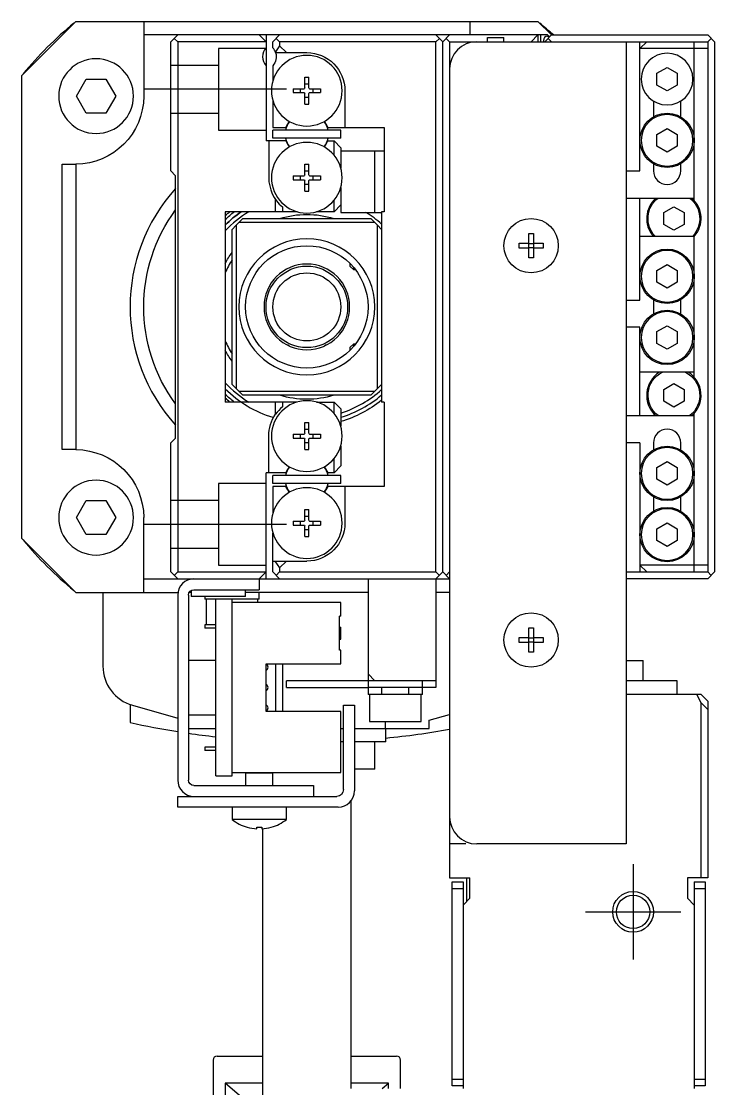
# Model space of a CAD drawing. Extents: x 0 to 887, y -8 to 456.
# Drawn here: x 0 to 51, y 288.9 to 367.4 of the extents above; entities that cross this region are included whole.
import ezdxf

# ---------------------------------------------------------------- set-up
doc = ezdxf.new("R2010")
doc.units = 0
doc.header["$LTSCALE"] = 0.5
doc.linetypes.add('CENTER', pattern=[50.8, 31.75, -6.35, 6.35, -6.35])
doc.linetypes.add('DASHED', pattern=[19.05, 12.7, -6.35])
for name, color, linetype in [('MSM_CENTER', 1, 'CENTER'), ('MSM_CONTINUOUS', 7, 'CONTINUOUS'), ('MSM_DASHED', 4, 'DASHED'), ('MSM_NARROW', 5, 'CONTINUOUS')]:
    doc.layers.add(name, color=color, linetype=linetype)

msp = doc.modelspace()

# ---------------------------------------------------------------- linework, layer by layer
at = {"layer": 'MSM_CENTER'}
for p, q in [((19.5, 362.38), (9, 362.38)), ((19.5, 330.38), (9, 330.38)), ((45, 305.38), (45, 298.38)), ((41.5, 301.88), (48.5, 301.88))]:
    msp.add_line(p, q, dxfattribs=at)
at = {"layer": 'MSM_CONTINUOUS'}
for p, q in [((4, 367.38), (0, 363.38)), ((4, 367.38), (38, 367.38)), ((9, 367.38), (9, 361.88)), ((33, 367.38), (33, 366.38)), ((39, 366.38), (38, 367.38)), ((38.7, 366.38), (9, 366.38)), ((11, 365.88), (11.5, 366.38)), ((11, 356.38), (11, 365.88)), ((11.25, 366.13), (11.5, 365.88)), ((11.5, 365.88), (11.5, 326.88)), ((18, 365.88), (11.5, 365.88)), ((18, 365.88), (17.5, 366.38)), ((18, 366.38), (18, 358.58)), ((18.5, 365.88), (19, 366.38)), ((18.5, 365.442), (18.5, 365.88)), ((18.75, 366.13), (19, 365.88)), ((19, 365.88), (19, 365.58)), ((30.5, 365.88), (19, 365.88)), ((31, 365.88), (30.5, 366.38)), ((30.5, 365.88), (30.75, 366.13)), ((30.5, 326.88), (30.5, 365.88)), ((31.5, 366.38), (31, 365.88)), ((31, 326.88), (31, 365.88)), ((31.25, 366.13), (31.5, 365.88)), ((31.5, 365.88), (50.5, 365.88)), ((31.5, 365.88), (31.5, 304.38)), ((34.3, 365.88), (34.3, 366.18)), ((34.3, 366.18), (35.5, 366.18)), ((35.5, 365.88), (35.5, 366.18)), ((37.5, 365.88), (38, 366.38)), ((38, 366.38), (38, 365.88)), ((38.2, 366.38), (38.2, 365.88)), ((38.4, 365.98), (38.4, 365.88)), ((39, 366.38), (38.5, 365.88)), ((38.7, 366.38), (38.8, 366.28)), ((38.7, 366.28), (38.9, 366.28)), ((38.75, 366.13), (39, 365.88)), ((39, 366.38), (50.5, 366.38)), ((44.5, 365.88), (44.5, 306.88)), ((45.5, 356.38), (45.5, 365.88)), ((45.5, 365.38), (46, 365.88)), ((49.5, 354.203), (49.5, 365.88)), ((51, 365.88), (50.5, 366.38)), ((50.5, 365.88), (50.75, 366.13)), ((50.5, 365.88), (50.5, 326.88)), ((51, 365.88), (51, 326.88)), ((19, 365.58), (18.685, 365.135)), ((18.704, 365.08), (21, 365.08)), ((19.5, 365.08), (19, 365.58)), ((50.5, 365.38), (45.5, 365.38)), ((18.5, 364.119), (18.5, 362.994)), ((46.75, 363.563), (47.5, 363.996)), ((46.75, 362.697), (46.75, 363.563)), ((47.5, 363.996), (48.25, 363.563)), ((48.25, 363.563), (48.25, 362.697)), ((0, 363.38), (0, 329.38)), ((4.057, 361.88), (4.778, 363.13)), ((4.778, 363.13), (6.222, 363.13)), ((6.222, 363.13), (6.943, 361.88)), ((20.855, 363.28), (21.145, 363.28)), ((20.855, 362.485), (20.855, 363.28)), ((21.145, 362.75), (20.855, 362.75)), ((21.145, 362.485), (21.145, 363.28)), ((47.5, 362.264), (46.75, 362.697)), ((48.25, 362.697), (47.5, 362.264)), ((20, 362.425), (20.795, 362.425)), ((20, 362.425), (20, 362.135)), ((20, 362.135), (20.795, 362.135)), ((20.53, 362.135), (20.53, 362.425)), ((20.855, 361.28), (20.855, 362.075)), ((21.145, 361.28), (21.145, 362.075)), ((21.205, 362.425), (22, 362.425)), ((21.205, 362.135), (22, 362.135)), ((21.47, 362.135), (21.47, 362.425)), ((22, 362.425), (22, 362.135)), ((23.8, 362.28), (23.8, 359.58)), ((4.778, 360.63), (4.057, 361.88)), ((6.943, 361.88), (6.222, 360.63)), ((18.5, 361.566), (18.5, 359.58)), ((20.855, 361.81), (21.145, 361.81)), ((20.855, 361.28), (21.145, 361.28)), ((46.5, 361.515), (46.5, 360.362)), ((48.5, 360.362), (48.5, 361.515)), ((6.222, 360.63), (4.778, 360.63)), ((18.5, 359.58), (19.449, 359.58)), ((19.449, 359.58), (19.599, 359.84)), ((22.401, 359.84), (22.551, 359.58)), ((22.551, 359.58), (26.7, 359.58)), ((26.7, 359.58), (26.7, 353.38)), ((18.5, 358.78), (18.5, 359.38)), ((23.5, 359.38), (18.5, 359.38)), ((23.5, 358.78), (18.5, 358.78)), ((23.5, 358.78), (23.5, 359.38)), ((46.75, 359.063), (47.5, 359.496)), ((46.75, 358.197), (46.75, 359.063)), ((47.5, 359.496), (48.25, 359.063)), ((48.25, 359.063), (48.25, 358.197)), ((19.45, 358.58), (18, 358.58)), ((18.2, 358.58), (18.2, 355.88)), ((19.45, 358.58), (19.579, 358.357)), ((22.379, 358.284), (22.55, 358.58)), ((22.55, 358.58), (23, 358.58)), ((23, 357.542), (23, 358.58)), ((23, 358.58), (23.5, 358.08)), ((23.5, 358.08), (23.5, 356.594)), ((47.5, 357.764), (46.75, 358.197)), ((48.25, 358.197), (47.5, 357.764)), ((26.7, 357.83), (23.5, 357.83)), ((26, 353.33), (26, 357.83)), ((3, 335.88), (3, 356.88)), ((3, 356.88), (4, 356.88)), ((4, 356.88), (4, 335.88)), ((20.855, 356.88), (21.145, 356.88)), ((20.855, 356.085), (20.855, 356.88)), ((21.145, 356.085), (21.145, 356.88)), ((46.5, 356.898), (46.5, 356.38)), ((48.5, 356.38), (48.5, 356.898)), ((11.35, 356.03), (11, 356.38)), ((11.35, 336.73), (11.35, 356.03)), ((20, 356.025), (20.795, 356.025)), ((20, 356.025), (20, 355.735)), ((20, 355.735), (20.795, 355.735)), ((20.53, 355.735), (20.53, 356.025)), ((21.145, 356.35), (20.855, 356.35)), ((20.855, 354.88), (20.855, 355.675)), ((21.145, 354.88), (21.145, 355.675)), ((21.205, 356.025), (22, 356.025)), ((21.205, 355.735), (22, 355.735)), ((21.47, 355.735), (21.47, 356.025)), ((22, 356.025), (22, 355.735)), ((44.5, 356.38), (45.5, 356.38)), ((20.855, 355.41), (21.145, 355.41)), ((20.855, 354.88), (21.145, 354.88)), ((23.5, 355.166), (23.5, 353.33)), ((18.7, 353.38), (18.7, 354.283)), ((23, 353.38), (23, 354.219)), ((44.5, 354.38), (49.5, 354.38)), ((45.5, 346.88), (45.5, 354.38)), ((20.286, 353.38), (15, 353.38)), ((15, 353.38), (15, 339.38)), ((19.2, 353.736), (19.2, 353.38)), ((23, 353.38), (21.714, 353.38)), ((23.5, 353.88), (23, 353.38)), ((23.5, 353.33), (26.5, 353.33)), ((26.5, 353.38), (26.5, 339.38)), ((26.7, 353.38), (26.5, 353.38)), ((47.25, 353.313), (48, 353.746)), ((47.25, 352.447), (47.25, 353.313)), ((48, 353.746), (48.75, 353.313)), ((48.75, 353.313), (48.75, 352.447)), ((16, 352.58), (15.8, 352.38)), ((16, 352.58), (16.3, 352.88)), ((26, 352.58), (16, 352.58)), ((16.3, 352.88), (25.7, 352.88)), ((25.7, 352.88), (26, 352.58)), ((26.2, 352.38), (26, 352.58)), ((15.5, 352.08), (15.8, 352.38)), ((15.5, 340.68), (15.5, 352.08)), ((15.8, 352.38), (15.8, 340.38)), ((26.2, 340.38), (26.2, 352.38)), ((26.2, 352.38), (26.5, 352.08)), ((37.32, 351.767), (37.68, 351.767)), ((37.32, 351.06), (37.32, 351.767)), ((37.68, 351.767), (37.68, 351.06)), ((48, 352.014), (47.25, 352.447)), ((48.75, 352.447), (48, 352.014)), ((36.614, 351.06), (37.32, 351.06)), ((36.614, 350.7), (36.614, 351.06)), ((37.33, 351.05), (37.32, 351.06)), ((37.33, 350.711), (37.33, 351.05)), ((37.33, 351.05), (37.67, 351.05)), ((37.67, 351.05), (37.68, 351.06)), ((37.67, 351.05), (37.67, 350.711)), ((37.68, 351.06), (38.386, 351.06)), ((38.386, 351.06), (38.386, 350.7)), ((45.5, 351.58), (49.5, 351.58)), ((49.5, 341.203), (49.5, 351.58)), ((37.32, 350.7), (36.614, 350.7)), ((37.33, 350.711), (37.32, 350.7)), ((37.32, 349.994), (37.32, 350.7)), ((37.67, 350.711), (37.33, 350.711)), ((37.67, 350.711), (37.68, 350.7)), ((37.68, 350.7), (37.68, 349.994)), ((38.386, 350.7), (37.68, 350.7)), ((24.2, 349.355), (24.2, 349.544)), ((24.2, 349.355), (24.425, 349.13)), ((37.68, 349.994), (37.32, 349.994)), ((46.75, 349.063), (47.5, 349.496)), ((47.5, 349.496), (48.25, 349.063)), ((24.425, 349.299), (24.425, 349.13)), ((24.425, 349.13), (24.562, 349.13)), ((46.75, 348.197), (46.75, 349.063)), ((48.25, 349.063), (48.25, 348.197)), ((47.5, 347.764), (46.75, 348.197)), ((48.25, 348.197), (47.5, 347.764)), ((44.5, 346.88), (45.5, 346.88)), ((46.5, 346.898), (46.5, 345.862)), ((48.5, 345.862), (48.5, 346.898)), ((18.035, 345.319), (18.035, 345.317)), ((23.965, 345.317), (23.965, 345.317)), ((45.5, 344.88), (44.5, 344.88)), ((45.5, 338.38), (45.5, 344.88)), ((46.75, 344.563), (47.5, 344.996)), ((47.5, 344.996), (48.25, 344.563)), ((46.75, 343.697), (46.75, 344.563)), ((48.25, 344.563), (48.25, 343.697)), ((19.557, 343.58), (19.625, 343.58)), ((19.689, 343.516), (19.625, 343.58)), ((22.375, 343.58), (22.311, 343.516)), ((22.375, 343.58), (22.443, 343.58)), ((24.425, 343.63), (24.2, 343.405)), ((24.2, 343.216), (24.2, 343.405)), ((24.425, 343.63), (24.425, 343.462)), ((24.562, 343.63), (24.425, 343.63)), ((47.5, 343.264), (46.75, 343.697)), ((48.25, 343.697), (47.5, 343.264)), ((49.5, 341.58), (45.5, 341.58)), ((47.25, 340.313), (48, 340.746)), ((48, 340.746), (48.75, 340.313)), ((15.8, 340.38), (15.5, 340.68)), ((15.8, 340.38), (16, 340.18)), ((16, 340.18), (26, 340.18)), ((16.3, 339.88), (16, 340.18)), ((26, 340.18), (25.7, 339.88)), ((26, 340.18), (26.2, 340.38)), ((26.5, 340.68), (26.2, 340.38)), ((47.25, 339.447), (47.25, 340.313)), ((48.75, 340.313), (48.75, 339.447)), ((20.286, 339.38), (15, 339.38)), ((25.7, 339.88), (16.3, 339.88)), ((18.7, 338.477), (18.7, 339.38)), ((19.2, 339.38), (19.2, 339.025)), ((21.714, 339.38), (23, 339.38)), ((23, 338.542), (23, 339.38)), ((23, 339.38), (23.5, 338.88)), ((26.7, 339.38), (26.5, 339.38)), ((26.7, 339.38), (26.7, 333.18)), ((48, 339.014), (47.25, 339.447)), ((48.75, 339.447), (48, 339.014)), ((23.5, 338.88), (23.5, 337.594)), ((44.5, 338.38), (49.5, 338.38)), ((49.5, 326.88), (49.5, 338.557)), ((20.855, 337.88), (21.145, 337.88)), ((20.855, 337.085), (20.855, 337.88)), ((21.145, 337.085), (21.145, 337.88)), ((18.2, 334.18), (18.2, 336.88)), ((20, 337.025), (20.795, 337.025)), ((20, 337.025), (20, 336.735)), ((20.53, 336.735), (20.53, 337.025)), ((21.145, 337.35), (20.855, 337.35)), ((21.205, 337.025), (22, 337.025)), ((21.47, 336.735), (21.47, 337.025)), ((22, 337.025), (22, 336.735)), ((11, 336.38), (11.35, 336.73)), ((11, 326.88), (11, 336.38)), ((20, 336.735), (20.795, 336.735)), ((20.855, 335.88), (20.855, 336.675)), ((20.855, 336.41), (21.145, 336.41)), ((21.145, 335.88), (21.145, 336.675)), ((21.205, 336.735), (22, 336.735)), ((23.5, 336.166), (23.5, 334.68)), ((45.5, 336.38), (44.5, 336.38)), ((45.5, 336.38), (45.5, 326.88)), ((46.5, 336.38), (46.5, 335.862)), ((48.5, 335.862), (48.5, 336.38)), ((4, 335.88), (3, 335.88)), ((20.855, 335.88), (21.145, 335.88)), ((23, 334.18), (23, 335.219)), ((22.379, 334.477), (22.55, 334.18)), ((23.5, 334.68), (23, 334.18)), ((46.75, 334.563), (47.5, 334.996)), ((46.75, 333.697), (46.75, 334.563)), ((47.5, 334.996), (48.25, 334.563)), ((48.25, 334.563), (48.25, 333.697)), ((18, 326.38), (18, 334.18)), ((19.45, 334.18), (18, 334.18)), ((18.5, 333.38), (18.5, 333.98)), ((23.5, 333.98), (18.5, 333.98)), ((19.45, 334.18), (19.579, 334.404)), ((23, 334.18), (22.55, 334.18)), ((23.5, 333.38), (23.5, 333.98)), ((47.5, 333.264), (46.75, 333.697)), ((48.25, 333.697), (47.5, 333.264)), ((23.5, 333.38), (18.5, 333.38)), ((19.449, 333.18), (18.5, 333.18)), ((18.5, 333.18), (18.5, 331.194)), ((19.599, 332.92), (19.449, 333.18)), ((22.551, 333.18), (22.401, 332.92)), ((26.7, 333.18), (22.551, 333.18)), ((23.8, 333.18), (23.8, 330.48)), ((4.057, 330.88), (4.778, 332.13)), ((4.778, 332.13), (6.222, 332.13)), ((6.222, 332.13), (6.943, 330.88)), ((46.5, 332.398), (46.5, 331.362)), ((48.5, 331.362), (48.5, 332.398)), ((20.855, 331.48), (21.145, 331.48)), ((20.855, 330.685), (20.855, 331.48)), ((21.145, 330.685), (21.145, 331.48)), ((4.778, 329.63), (4.057, 330.88)), ((6.943, 330.88), (6.222, 329.63)), ((9, 325.38), (9, 330.88)), ((20, 330.625), (20.795, 330.625)), ((20, 330.625), (20, 330.335)), ((20.53, 330.335), (20.53, 330.625)), ((21.145, 330.95), (20.855, 330.95)), ((21.205, 330.625), (22, 330.625)), ((21.47, 330.335), (21.47, 330.625)), ((22, 330.625), (22, 330.335)), ((46.75, 330.063), (47.5, 330.496)), ((47.5, 330.496), (48.25, 330.063)), ((18.5, 326.88), (18.5, 329.766)), ((20, 330.335), (20.795, 330.335)), ((20.855, 329.48), (20.855, 330.275)), ((20.855, 330.01), (21.145, 330.01)), ((21.145, 329.48), (21.145, 330.275)), ((21.205, 330.335), (22, 330.335)), ((46.75, 329.197), (46.75, 330.063)), ((48.25, 330.063), (48.25, 329.197)), ((0, 329.38), (4, 325.38)), ((6.222, 329.63), (4.778, 329.63)), ((20.855, 329.48), (21.145, 329.48)), ((47.5, 328.764), (46.75, 329.197)), ((48.25, 329.197), (47.5, 328.764)), ((18.5, 327.68), (21, 327.68)), ((18.646, 327.68), (19, 327.18)), ((19, 327.18), (19.5, 327.68)), ((50.5, 327.38), (45.5, 327.38)), ((46, 326.88), (45.5, 327.38)), ((11.5, 326.38), (11, 326.88)), ((11.5, 326.88), (11.25, 326.63)), ((11.5, 326.88), (18, 326.88)), ((17.5, 326.38), (18, 326.88)), ((19, 326.38), (18.5, 326.88)), ((19, 326.88), (18.75, 326.63)), ((19, 327.18), (19, 326.88)), ((19, 326.88), (30.5, 326.88)), ((30.75, 326.63), (30.5, 326.88)), ((30.5, 326.38), (31, 326.88)), ((31, 326.88), (31.5, 326.38)), ((31.5, 326.88), (31.25, 326.63)), ((44.5, 326.88), (50.5, 326.88)), ((50.75, 326.63), (50.5, 326.88)), ((50.5, 326.38), (51, 326.88)), ((9, 326.38), (31.5, 326.38)), ((17.5, 326.38), (17.5, 325.58)), ((25.5, 326.38), (25.5, 317.88)), ((30.5, 326.38), (30.5, 318.38)), ((50.5, 326.38), (44.5, 326.38)), ((4, 325.38), (11.517, 325.38)), ((6, 325.38), (6, 319.961)), ((11.5, 325.18), (11.5, 311.58)), ((12.3, 325.18), (12.3, 311.58)), ((12.5, 325.38), (12.354, 325.38)), ((12.5, 325.527), (12.5, 325.08)), ((16.5, 325.08), (12.5, 325.08)), ((12.7, 325.58), (17.5, 325.58)), ((13.5, 325.08), (13.5, 324.88)), ((16.5, 325.08), (16.5, 325.58)), ((25.5, 325.38), (16.5, 325.38)), ((17.5, 324.88), (17.5, 325.38)), ((31.5, 325.38), (30.5, 325.38)), ((17.5, 324.88), (13.5, 324.88)), ((13.6, 324.88), (13.6, 323.005)), ((14.3, 311.88), (14.3, 324.88)), ((15.5, 311.88), (15.5, 324.88)), ((23.5, 324.63), (15.5, 324.63)), ((17.4, 324.63), (17.4, 324.88)), ((23.5, 323.63), (23.5, 324.63)), ((23.4, 321.13), (23.4, 323.63)), ((23.5, 323.63), (23.4, 323.63)), ((13.5, 323.005), (13.5, 322.755)), ((14.3, 323.005), (13.5, 323.005)), ((14.3, 322.755), (13.5, 322.755)), ((23.4, 322.83), (23.5, 322.83)), ((23.5, 321.93), (23.5, 322.83)), ((37.32, 322.767), (37.68, 322.767)), ((37.32, 322.06), (37.32, 322.767)), ((37.68, 322.767), (37.68, 322.06)), ((23.4, 322.455), (23.5, 322.455)), ((23.4, 322.305), (23.5, 322.305)), ((23.4, 321.93), (23.5, 321.93)), ((36.614, 322.06), (37.32, 322.06)), ((36.614, 321.7), (36.614, 322.06)), ((37.33, 322.05), (37.32, 322.06)), ((37.33, 322.05), (37.67, 322.05)), ((37.33, 321.711), (37.33, 322.05)), ((37.67, 322.05), (37.68, 322.06)), ((37.67, 322.05), (37.67, 321.711)), ((37.68, 322.06), (38.386, 322.06)), ((38.386, 322.06), (38.386, 321.7)), ((23.5, 321.13), (23.4, 321.13)), ((23.5, 320.13), (23.5, 321.13)), ((37.32, 321.7), (36.614, 321.7)), ((37.33, 321.711), (37.32, 321.7)), ((37.32, 320.994), (37.32, 321.7)), ((37.67, 321.711), (37.33, 321.711)), ((37.67, 321.711), (37.68, 321.7)), ((37.68, 321.7), (37.68, 320.994)), ((38.386, 321.7), (37.68, 321.7)), ((14.3, 320.38), (12.3, 320.38)), ((37.68, 320.994), (37.32, 320.994)), ((44.5, 320.38), (45.75, 320.38)), ((45.75, 318.88), (45.75, 320.38)), ((18, 320.13), (23.5, 320.13)), ((18, 316.63), (18, 320.13)), ((18.7, 320.13), (18.7, 316.63)), ((19.2, 320.13), (19.2, 316.63)), ((19.5, 318.38), (19.5, 318.88)), ((30.5, 318.88), (19.5, 318.88)), ((26, 318.88), (25.5, 319.38)), ((29.5, 317.88), (29.5, 318.88)), ((48.25, 318.88), (44.5, 318.88)), ((48.25, 317.88), (48.25, 318.88)), ((19.5, 318.38), (25.5, 318.38)), ((29.5, 318.38), (25.5, 318.38)), ((26.5, 318.38), (26.5, 317.88)), ((28.5, 317.88), (28.5, 318.38)), ((30.5, 318.38), (29.5, 318.38)), ((29.5, 317.88), (25.5, 317.88)), ((25.6, 317.88), (25.6, 315.88)), ((29.4, 315.88), (29.4, 317.88)), ((50, 317.88), (44.5, 317.88)), ((50, 317.268), (49.694, 317.88)), ((50, 317.88), (50.5, 317.38)), ((50, 304.38), (50, 317.268)), ((50.5, 316.768), (50, 317.268)), ((50.5, 317.38), (50.5, 304.38)), ((8, 317.133), (8, 315.81)), ((8.173, 317.077), (11.5, 316.124)), ((12.3, 316.38), (14.3, 316.38)), ((23.5, 316.63), (18, 316.63)), ((23.5, 312.13), (23.5, 316.63)), ((23.7, 317.08), (24.5, 317.08)), ((23.7, 310.88), (23.7, 317.08)), ((24.5, 317.08), (24.5, 310.78)), ((30, 315.98), (31.5, 316.41)), ((25.6, 315.88), (29.4, 315.88)), ((26.78, 315.38), (26.78, 315.88)), ((30, 315.38), (30, 315.98)), ((12.3, 315.38), (14.3, 315.38)), ((23.5, 315.38), (23.7, 315.38)), ((24.5, 315.38), (30, 315.38)), ((26.82, 314.38), (26.82, 315.38)), ((13.5, 314.005), (13.5, 313.755)), ((14.3, 314.005), (13.5, 314.005)), ((23.7, 314.38), (23.5, 314.38)), ((26.82, 314.38), (24.5, 314.38)), ((26, 312.38), (26, 314.38)), ((14.3, 313.755), (13.5, 313.755)), ((14.3, 311.88), (15.5, 311.88)), ((15.5, 312.13), (23.5, 312.13)), ((16.55, 312.13), (16.5, 312.08)), ((18.5, 312.08), (16.5, 312.08)), ((16.5, 312.08), (16.5, 311.18)), ((18.5, 312.08), (18.45, 312.13)), ((18.5, 311.18), (18.5, 312.08)), ((26, 312.38), (24.5, 312.38)), ((12.7, 311.18), (21.5, 311.18)), ((21.5, 311.18), (21.5, 310.38)), ((11.5, 309.58), (11.5, 310.38)), ((11.5, 310.38), (23.2, 310.38)), ((23.3, 309.58), (11.5, 309.58)), ((15.5, 309.58), (15.5, 308.682)), ((19.5, 308.682), (19.5, 309.58)), ((24.25, 288.88), (24.25, 310.047)), ((19.5, 308.682), (15.5, 308.682)), ((16.611, 308.106), (16.614, 308.111)), ((17.32, 308.111), (17.68, 308.111)), ((17.32, 307.99), (17.32, 308.111)), ((17.68, 308.111), (17.68, 307.99)), ((17.75, 307.995), (17.75, 285.38)), ((18.386, 308.111), (18.389, 308.106)), ((32.7, 306.88), (31.5, 306.88)), ((44.5, 306.88), (33.5, 306.88)), ((31.5, 304.38), (33, 304.38)), ((31.7, 304.08), (32.5, 304.08)), ((31.7, 289.08), (31.7, 304.08)), ((32.5, 304.08), (32.5, 288.88)), ((32.75, 304.38), (32.75, 302.63)), ((33, 302.88), (33, 304.38)), ((50.5, 304.38), (49, 304.38)), ((49, 304.38), (49, 302.88)), ((49.5, 304.08), (50.3, 304.08)), ((49.5, 304.08), (49.5, 288.88)), ((50.3, 304.08), (50.3, 289.08)), ((32.5, 303.58), (31.7, 303.58)), ((50.3, 303.58), (49.5, 303.58)), ((33, 302.88), (32.5, 302.38)), ((49.5, 302.38), (49, 302.88)), ((14.4, 291.28), (17.75, 291.28)), ((24.25, 291.28), (27.6, 291.28)), ((14.1, 290.98), (14.1, 279.98)), ((27.9, 288.88), (27.9, 290.98)), ((17.75, 289.28), (15, 289.28)), ((15, 289.28), (15, 285.73)), ((16.05, 288.38), (15, 289.28)), ((27, 289.28), (24.25, 289.28)), ((26.533, 288.88), (27, 289.28)), ((27, 288.88), (27, 289.28)), ((31.7, 289.58), (32.5, 289.58)), ((32.5, 289.08), (31.7, 289.08)), ((49.5, 289.58), (50.3, 289.58)), ((50.3, 289.08), (49.5, 289.08))]:
    msp.add_line(p, q, dxfattribs=at)
at = {"layer": 'MSM_CONTINUOUS', "extrusion": (0, 0, -1)}
for centre, radius in [((-47.5, 363.13), 1.9), ((-5.5, 361.88), 2.75), ((-21, 362.28), 2.6), ((-47.5, 358.63), 1.9), ((-21, 355.88), 2.6), ((-21, 346.38), 5), ((-47.5, 348.63), 1.9), ((-21, 346.38), 3.15), ((-47.5, 344.13), 1.9), ((-21, 336.88), 2.6), ((-47.5, 334.13), 1.9), ((-5.5, 330.88), 2.75), ((-21, 330.48), 2.6), ((-47.5, 329.63), 1.9)]:
    msp.add_circle(centre, radius, dxfattribs=at)
at = {"layer": 'MSM_CONTINUOUS'}
for centre, radius in [((47.5, 358.63), 2), ((37.5, 350.88), 2), ((21, 346.38), 4.5), ((47.5, 348.63), 2), ((21, 346.38), 3), ((47.5, 344.13), 2), ((47.5, 334.13), 2), ((47.5, 329.63), 2), ((37.5, 321.88), 2), ((45, 301.88), 1.23)]:
    msp.add_circle(centre, radius, dxfattribs=at)
for centre, radius, start, end in [((21, 346.38), 27, 129.37652, 140.62348), ((21, 346.38), 27, 47.79455, 50.62348), ((33.5, 363.88), 2, 90, 180), ((38.7, 365.98), 0.3, 90, 180), ((18.75, 364.78), 1, 138.59038, 221.40962), ((17.75, 364.78), 1, 17.4576, 41.40961), ((21, 359.08), 1.588, 143.80278, 169.10695), ((21, 359.08), 1.587, 10.89305, 36.19722), ((21, 359.08), 1.587, 190.89305, 216.19722), ((21, 359.08), 1.587, 323.80278, 349.10695), ((21.115, 359.195), 1.75, 208.62173, 217.00597), ((20.885, 359.195), 1.75, 322.99403, 328.62173), ((21, 355.88), 2.8, 180, 229.99483), ((47.5, 356.38), 1, 180, 0), ((21, 346.38), 13, 137.92837, 222.07163), ((48, 352.88), 2, 131.40962, 220.5416), ((48, 352.88), 2, 318.59038, 48.59036), ((21, 346.38), 8.2, 121.38815, 137.02972), ((21, 346.38), 8.5, 124.56032, 134.90087), ((21, 346.38), 8.2, 47.87644, 57.94737), ((21, 346.38), 6.5, 147.79577, 157.38014), ((21, 346.38), 6.5, 202.61986, 212.20423), ((48, 339.88), 2, 121.78833, 228.59038), ((48, 339.88), 2, 311.40962, 58.21163), ((21, 346.38), 8.2, 222.97028, 238.61185), ((21, 346.38), 8.5, 225.09913, 252.89538), ((21, 346.38), 8.2, 287.75083, 312.12356), ((21, 346.38), 8.5, 287.10464, 310.32022), ((21, 336.88), 2.8, 130.0052, 145.22806), ((47.5, 336.38), 1, 0, 180), ((21, 333.68), 1.588, 143.80278, 169.10695), ((21, 333.68), 1.587, 10.89305, 36.19722), ((21, 333.68), 1.587, 190.89305, 216.19722), ((21, 333.68), 1.587, 323.80278, 349.10695), ((21, 346.38), 27, 219.37652, 230.62348), ((12.7, 325.18), 1.2, 90, 180), ((9, 319.961), 3, 180, 254.00417), ((17.9, 319.88), 0.25, 293.57818, 66.42182), ((17.9, 318.38), 0.25, 293.57818, 66.42182), ((17.9, 316.88), 0.25, 293.57818, 66.42182), ((21, 374.385), 60, 257.48667, 260.88983), ((21, 374.385), 60, 261.66272, 263.5886), ((21, 374.385), 60, 275.56644, 280.07866), ((12.7, 311.58), 1.2, 180, 270), ((23.3, 310.78), 1.2, 270, 0), ((17.5, 311.18), 3.2, 231.31781, 253.87747), ((17.5, 311.18), 3.2, 286.12253, 308.68219), ((33.5, 308.88), 2, 180, 270), ((17.5, 311.18), 3.195, 253.89329, 266.77029), ((17.5, 311.18), 3.195, 273.22971, 286.10671), ((14.4, 290.98), 0.3, 90, 180), ((27.6, 290.98), 0.3, 0, 90)]:
    msp.add_arc(centre, radius, start, end, dxfattribs=at)
at = {"layer": 'MSM_CONTINUOUS', "extrusion": (0, 0, -1)}
for centre, radius, start, end in [((-17.75, 364.78), 1, 162.5424, 221.40962), ((-21, 362.28), 2.8, 90, 180), ((-20.795, 362.485), 0.06, 180, 270), ((-20.795, 362.075), 0.06, 90, 180), ((-21.205, 362.485), 0.06, 270, 0), ((-21.205, 362.075), 0.06, 0, 90), ((-4, 361.88), 5, 180, 270), ((-21.115, 358.965), 1.75, 30, 37.00597), ((-20.885, 358.965), 1.75, 142.99403, 150), ((-20.795, 356.085), 0.06, 180, 270), ((-20.795, 355.675), 0.06, 90, 180), ((-21.205, 356.085), 0.06, 270, 0), ((-21.205, 355.675), 0.06, 0, 90), ((-48, 352.88), 1.9, 316.82645, 52.13633), ((-48, 352.88), 1.9, 127.86365, 223.17355), ((-21, 346.38), 12, 323.52984, 36.47016), ((-21, 346.38), 8.5, 45.09913, 55.43968), ((-21, 346.38), 9, 48.18969, 51.05756), ((-21, 346.38), 8.8, 47.01411, 52.69821), ((-21, 346.38), 6.8, 72.91742, 107.08258), ((-21, 346.38), 8.8, 127.83572, 128.68219), ((-21, 346.38), 6.8, 28.07249, 36.01885), ((-21, 346.38), 6.8, 323.98115, 331.92751), ((-48, 339.88), 1.9, 307.86365, 63.47465), ((-48, 339.88), 1.9, 116.52535, 232.13635), ((-21, 346.38), 8.8, 307.30179, 312.98589), ((-21, 346.38), 9, 308.94244, 311.81031), ((-21, 346.38), 6.8, 252.91742, 287.08258), ((-21, 346.38), 8.8, 231.31781, 253.49548), ((-21, 336.88), 2.8, 0, 34.77194), ((-20.795, 337.085), 0.06, 180, 270), ((-21.205, 337.085), 0.06, 270, 0), ((-20.795, 336.675), 0.06, 90, 180), ((-21.205, 336.675), 0.06, 0, 90), ((-4, 330.88), 5, 90, 180), ((-21.115, 333.565), 1.75, 28.62173, 37.00597), ((-20.885, 333.565), 1.75, 142.99403, 148.62173), ((-21.115, 333.795), 1.75, 322.99403, 330), ((-20.885, 333.795), 1.75, 210, 217.00597), ((-20.795, 330.685), 0.06, 180, 270), ((-21.205, 330.685), 0.06, 270, 0), ((-20.795, 330.275), 0.06, 90, 180), ((-21, 330.48), 2.8, 180, 270), ((-21.205, 330.275), 0.06, 0, 90), ((-12.7, 325.18), 0.4, 0, 90), ((-12.7, 311.58), 0.4, 270, 0), ((-23.2, 310.88), 0.5, 180, 270)]:
    msp.add_arc(centre, radius, start, end, dxfattribs=at)
at = {"layer": 'MSM_DASHED'}
for p, q in [((14.5, 365.38), (14.5, 359.38)), ((17.95, 365.38), (14.5, 365.38)), ((14.5, 364.13), (11, 364.13)), ((11, 360.63), (14.5, 360.63)), ((14.5, 359.38), (18, 359.38)), ((14.5, 333.38), (14.5, 327.38)), ((18, 333.38), (14.5, 333.38)), ((14.5, 332.13), (11, 332.13)), ((11, 328.63), (14.5, 328.63)), ((14.5, 327.38), (18, 327.38))]:
    msp.add_line(p, q, dxfattribs=at)
at = {"layer": 'MSM_NARROW'}
for centre, radius in [((21, 346.38), 2.5), ((45, 301.88), 1.5)]:
    msp.add_circle(centre, radius, dxfattribs=at)

doc.saveas('drawing.dxf')
